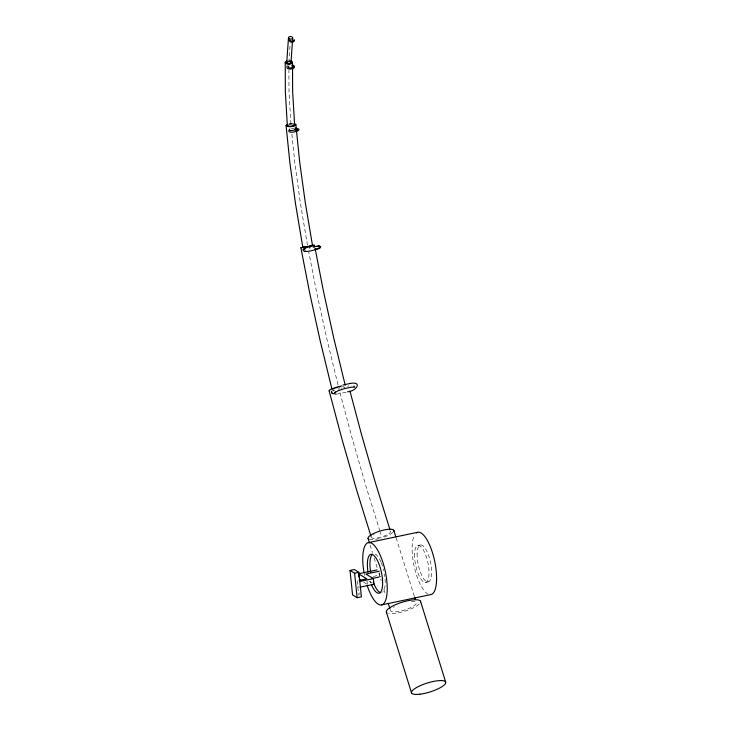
<?xml version="1.0" encoding="UTF-8"?>
<svg xmlns="http://www.w3.org/2000/svg" width="731" height="731" viewBox="0 0 731 731"><rect width="100%" height="100%" fill="white"/><g stroke="black" fill="none" stroke-linecap="round" stroke-linejoin="round"><path stroke-width="0.55" stroke-dasharray="3.65 2.74" d="M288.873 62.464L290.207 43.421M346.101 392.218L337.411 394.009M291.276 128.601L294.282 128.135M417.794 545.545L420.371 545.006M373.322 576.439L379.864 575.069L379.627 572.821M378.713 577.106L380.933 576.64M425.753 582.379L428.329 581.839M369.283 581.392L372.088 583.11M363.709 582.196L366.441 583.868M357.761 586.436L359.232 587.34M396.138 537.842L414.614 597.154M370.105 545.079L372.454 552.627M374.135 558.018L377.498 568.8M378.841 573.113L381.189 580.67M383.876 589.296L385.557 594.687M379.937 531.227L365.948 486.197L351.849 437.239L339.394 390.354M380.275 532.305L380.942 534.443M338.014 384.862L327.013 339.613L316.587 292.181L308.756 252.04M307.486 245.351L300.368 203.026L294.785 162.419L291.779 133.06M366.999 581.054L367.355 584.425M359.798 592.777L360.017 594.952M357.176 580.816L358.665 595.144M290.911 124.042L288.992 91.695L288.9 70.331M288.571 124.16A4.907 1.407 -5.8 0 1 293.469 123.713M288.782 124.169A3.637 1.407 -3.4 0 1 293.195 123.95M288.891 60.655A3.637 1.8 -0.2 0 1 289.832 60.719M344.484 387.266A6.926 1.023 -14.9 0 1 343.963 387.512M339.422 389.075A6.926 1.023 -14.9 0 1 338.544 389.303M333.884 390.171A6.926 1.023 -14.9 0 1 332.523 390.171M288.635 61.212A2.102 1.288 4 0 1 289.704 61.349M289.631 124.316A3.646 1.042 -5.8 0 1 293.222 124.133M288.617 61.45A2.111 1.051 -0.2 0 1 289.695 61.514M344.447 387.165A6.926 0.621 -13.7 0 1 343.917 387.357M341.852 388.006A6.926 0.621 -13.7 0 1 341.048 388.234M339.321 388.682A6.926 0.621 -13.7 0 1 338.444 388.892M342.51 386.745A6.926 0.621 -13.7 0 1 343.835 386.535M389.861 530.861A10.042 2.595 -17.3 0 1 382.733 536.591A10.042 2.595 -17.3 0 1 371.321 537.194M373.358 534.964A10.042 2.595 -17.3 0 1 374.199 534.452M348.495 385.52A10.042 1.489 -14.9 0 1 347.636 386.525M334.734 390.628A10.042 1.489 -14.9 0 1 332.596 390.966M428.202 594.184A31.844 10.563 78.1 0 1 414.596 568.179A31.844 10.563 78.1 0 1 414.23 535.713M364.568 575.489A31.844 10.563 78.1 0 1 363.992 572.428M370.718 582.781A19.856 6.588 78.1 0 1 370.178 581.236M375.177 554.052A19.856 6.588 78.1 0 1 380.997 562.057M381.29 562.769A19.856 6.588 78.1 0 1 383.757 570.692M384.442 574.082A19.856 6.588 78.1 0 1 384.817 576.613M385.073 579.089A19.856 6.588 78.1 0 1 382.569 592.256M419.256 604.053A17.928 4.669 -17.3 0 1 404.435 611.29A17.928 4.669 -17.3 0 1 388.508 613.419M411.416 601.512A13.514 3.518 -17.3 0 1 414.313 605.579A13.514 3.518 -17.3 0 1 397.381 611.701A13.514 3.518 -17.3 0 1 391.524 608.713M393.241 607.388A13.514 3.518 -17.3 0 1 394.365 606.703M392.858 532.442A13.514 3.518 -17.3 0 1 380.833 538.153M379.151 538.601A13.514 3.518 -17.3 0 1 369.676 539.505M417.127 553.495A18.842 6.25 78.1 0 0 427.507 581.885A18.842 6.25 78.1 0 0 428.412 554.884A18.842 6.25 78.1 0 0 417.127 553.495M414.559 554.034A18.842 6.25 78.1 0 0 424.93 582.433A18.842 6.25 78.1 0 0 425.844 555.423A18.842 6.25 78.1 0 0 414.559 554.034"/><path stroke-width="1.1" d="M286.753 62.391L288.48 37.747M290.536 61.769A2.102 1.288 4 0 1 290.81 62.062L290.92 62.208A2.111 1.298 4 0 1 290.518 63.277M290.993 62.437L292.72 37.893M289.11 40.168C289.01 43.129 295.744 42.709 294.282 39.684M289.915 40.223L291.852 41.365L293.78 40.333M335.291 391.779L334.679 392.775L337.868 390.866L343.972 388.773L350.971 387.22L354.791 387.101L353.767 386.014M303.045 249.545C302.323 255.64 332.303 244.794 315.792 246.457M318.25 246.831L319.292 245.78L315.947 246.511M287.192 65.808C284.843 71.793 299.683 68.348 292.564 64.885M305.275 251.016L304.434 251.592L305.174 251.418M331.837 388.728L320.279 341.194L309.816 293.579L300.88 247.772L304.553 246.813M295.872 124.709L299.673 161.889L305.238 202.323L312.493 245.534L306.463 246.977M289.869 129.058C283.4 135.911 308.519 129.643 294.885 128.099M288.873 66.046C285.593 69.655 297.91 67.133 291.495 65.808M303.411 249.17L304.626 248.796M347.545 391.789C355.741 391.652 363.389 381.006 349.948 383.473M342.949 385.036L350.368 383.409M304.416 246.941L302.844 247.389L303.374 247.389A4.916 0.557 -9.5 0 0 308.135 246.95M313.188 247.087L315.079 246.694M368.278 542.658L417.629 532.305M350.021 570.436L354.288 569.54L358.857 572.336L361.406 596.825L357.139 597.711L352.561 594.915L350.021 570.436L354.599 573.232L358.857 572.336M358.93 577.161L358.574 573.789L377.095 569.906M379.243 571.249L365.893 574.054L373.367 578.623L373.952 584.252L360.282 587.121M359.305 580.368L366.77 578.806L358.574 573.789M372.042 578.504L378.713 577.106M359.698 581.501L373.367 578.623M381.728 604.893L431.08 594.541A31.844 10.563 78.1 0 0 434.113 558.658A31.844 10.563 78.1 0 0 416.35 532.926M309.195 247.919L310.172 247.718M313.974 246.831L314.915 246.639M314.522 249.445L319.822 248.394L318.826 248.202M305.85 248.595L303.895 248.969L304.416 248.969M307.349 246.804L314.458 245.15L310.565 245.634M306.81 246.831L300.88 247.772M306.198 246.941L303.374 247.389A4.916 0.557 -9.5 0 1 303.913 246.722M310.282 245.78L312.493 245.534M336.278 394.119L332.413 393.47M294.885 129.615L297.097 129.752M359.159 579.418L360.977 580.524M331.399 391.249L332.112 393.205M331.837 392.976L332.678 393.689M286.89 62.053A2.12 1.051 -0.2 0 0 286.881 62.829L287.018 62.994A2.111 1.298 4 0 0 290.335 63.405M297.444 129.835C297.828 129.469 290.097 130.95 289.997 130.584M420.489 601.193L445.654 681.986M393.79 530.295L395.809 536.764M414.614 597.154L415.29 599.319M368.095 538.601L369.438 542.914M388.243 603.313L389.925 608.704M386.407 612.222L411.571 693.015M389.824 529.226L375.533 483.218L361.498 434.479L349.939 390.957M371.056 536.453L356.362 489.176L342.209 439.998L329.142 390.82M345.224 385.246L333.747 338.033L323.358 290.783L315.116 248.485M302.817 247.252L295.507 203.73L289.896 162.958L286.077 125.604M354.599 573.232L357.139 597.711M294.611 124.827L292.647 91.594L292.519 62.437M287.329 125.348L285.346 91.804L285.218 62.491M293.999 123.767A4.907 1.407 -5.8 0 1 294.684 125.732A4.907 1.407 -5.8 0 1 287.639 126.5A4.907 1.407 -5.8 0 1 287.548 124.471M293.835 125.86A3.637 1.407 -3.4 0 1 293.168 126.152M291.888 126.454A3.637 1.407 -3.4 0 1 288.224 126.207A3.637 1.407 -3.4 0 1 287.603 124.773M294.09 124.27A3.637 1.407 -3.4 0 1 294.584 124.974M294.118 124.334A3.646 1.042 -5.8 0 1 291.176 126.18A3.646 1.042 -5.8 0 1 287.621 125.056M290.71 60.901A3.637 1.8 -0.2 0 1 291.651 63.615A3.637 1.8 -0.2 0 1 286.086 63.634A3.637 1.8 -0.2 0 1 287.045 60.911M332.733 389.303A6.926 1.023 -14.9 0 1 333.153 389.066M334.277 388.563A6.926 1.023 -14.9 0 1 334.962 388.298M336.507 387.768A6.926 1.023 -14.9 0 1 337.347 387.512M339.093 387.037A6.926 1.023 -14.9 0 1 339.961 386.827M310.218 245.552A4.916 0.557 -9.5 0 1 312.073 245.963M310.977 246.329A4.916 0.557 -9.5 0 1 309.368 246.712M290.901 62.181A2.12 1.051 -0.2 0 1 289.668 63.405A2.12 1.051 -0.2 0 1 287.036 62.994M290.518 61.788A2.12 1.051 -0.2 0 1 290.792 62.007M286.936 62.875A2.102 1.288 4 0 1 286.963 61.925M329.334 390.966A10.042 1.489 -14.9 0 1 341.715 385.95M363.992 572.428A31.844 10.563 78.1 0 1 374.153 545.326A31.844 10.563 78.1 0 1 386.644 596.341A31.844 10.563 78.1 0 1 367.172 585.421M367.995 572.09A19.856 6.588 78.1 0 1 374.108 555.67A19.856 6.588 78.1 0 1 382.514 585.86A19.856 6.588 78.1 0 1 371.576 584.955M380.897 592.704A19.856 6.588 78.1 0 1 373.294 582.241M370.708 572.391A19.856 6.588 78.1 0 1 372.582 554.217M386.827 612.724A17.928 4.669 -17.3 0 1 401.346 602.481A17.928 4.669 -17.3 0 1 420.617 601.796M368.936 539.286A13.514 3.518 -17.3 0 1 379.352 531.254A13.514 3.518 -17.3 0 1 393.762 531.254M293.478 66.859L293.478 66.859M289.357 38.798A2.092 1.288 4 0 0 292.683 38.049A2.092 1.288 4 0 0 289.759 36.605A2.092 1.288 4 0 0 289.357 38.798M419.905 694.212A17.928 4.669 -17.3 0 0 445.782 682.59A17.928 4.669 -17.3 0 0 420.151 685.705A17.928 4.669 -17.3 0 0 419.905 694.212"/></g></svg>
